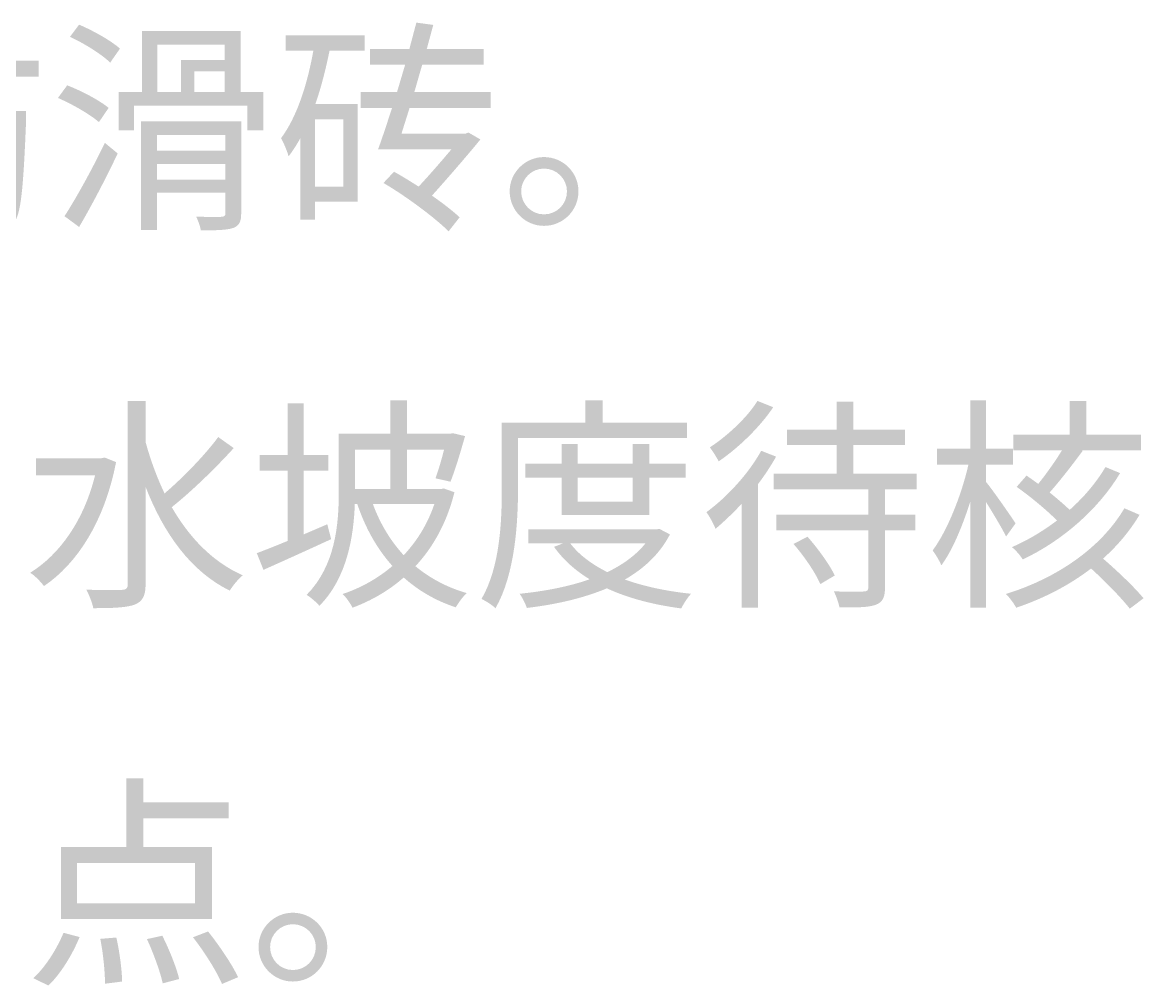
# Model space of a CAD drawing. Header units: millimetres. Extents: x -4600 to 229000, y -4300 to 19460.
# Drawn here: x 141923 to 143348, y 12972 to 14196 of the extents above; entities that cross this region are included whole.
import ezdxf

# ---------------------------------------------------------------- set-up
doc = ezdxf.new("R2010")
doc.units = ezdxf.units.MM
doc.header["$LTSCALE"] = 100
doc.layers.add('R2-LEGEND', color=7, linetype='Continuous', lineweight=18)

# ---------------------------------------------------------------- blocks, each defined once
blk = doc.blocks.new('A04_SHEET')
at = {"layer": 'R2-LEGEND'}
h = blk.add_hatch(color=256, dxfattribs=at)
edge = h.paths.add_edge_path()
edge.add_line((21848.5, 14195.9), (21848.5, 14147.5))
edge.add_line((21848.5, 14147.5), (21777.2, 14147.5))
edge.add_line((21777.2, 14147.5), (21777.2, 14127.2))
edge.add_line((21777.2, 14127.2), (21823.9, 14127.2))
edge.add_spline(control_points=[(21823.9, 14127.2), (21822.1, 14050.4), (21816.4, 13983.1), (21752.8, 13948.7)], knot_values=[0, 0, 0, 0, 1, 1, 1, 1], degree=3, periodic=0)
edge.add_spline(control_points=[(21752.8, 13948.7), (21757.7, 13945), (21764.3, 13937.8), (21767.1, 13932.9)], knot_values=[0, 0, 0, 0, 1, 1, 1, 1], degree=3, periodic=0)
edge.add_spline(control_points=[(21767.1, 13932.9), (21817, 13960.7), (21834.5, 14007.7), (21841.3, 14063.9)], knot_values=[0, 0, 0, 0, 1, 1, 1, 1], degree=3, periodic=0)
edge.add_line((21841.3, 14063.9), (21905.8, 14063.9))
edge.add_spline(control_points=[(21905.8, 14063.9), (21902.9, 13990.2), (21899.8, 13962.7), (21893.8, 13956.1)], knot_values=[0, 0, 0, 0, 1, 1, 1, 1], degree=3, periodic=0)
edge.add_spline(control_points=[(21893.8, 13956.1), (21890.9, 13953.3), (21888.3, 13952.4), (21883.2, 13952.7)], knot_values=[0, 0, 0, 0, 1, 1, 1, 1], degree=3, periodic=0)
edge.add_spline(control_points=[(21883.2, 13952.7), (21877.4, 13952.7), (21862.5, 13952.7), (21846.8, 13954.1)], knot_values=[0, 0, 0, 0, 1, 1, 1, 1], degree=3, periodic=0)
edge.add_spline(control_points=[(21846.8, 13954.1), (21850.5, 13948.1), (21853.1, 13939.2), (21853.4, 13932.9)], knot_values=[0, 0, 0, 0, 1, 1, 1, 1], degree=3, periodic=0)
edge.add_spline(control_points=[(21853.4, 13932.9), (21868.6, 13932.4), (21884.3, 13931.8), (21892.6, 13932.9)], knot_values=[0, 0, 0, 0, 1, 1, 1, 1], degree=3, periodic=0)
edge.add_spline(control_points=[(21892.6, 13932.9), (21901.5, 13933.8), (21906.9, 13935.8), (21912.4, 13942.4), (21921, 13952.7), (21924.1, 13984.8), (21927.6, 14073.6)], knot_values=[0, 0, 0, 0, 1, 1, 1, 2, 2, 2, 2], degree=3, periodic=0)
edge.add_spline(control_points=[(21927.6, 14073.6), (21927.6, 14076.8), (21927.6, 14083.6), (21927.6, 14083.6)], knot_values=[0, 0, 0, 0, 1, 1, 1, 1], degree=3, periodic=0)
edge.add_line((21927.6, 14083.6), (21843.3, 14083.6))
edge.add_spline(control_points=[(21843.3, 14083.6), (21844.2, 14097.7), (21845.1, 14112.3), (21845.3, 14127.2)], knot_values=[0, 0, 0, 0, 1, 1, 1, 1], degree=3, periodic=0)
edge.add_line((21845.3, 14127.2), (21943.3, 14127.2))
edge.add_line((21943.3, 14127.2), (21943.3, 14147.5))
edge.add_line((21943.3, 14147.5), (21870, 14147.5))
edge.add_line((21870, 14147.5), (21870, 14195.9))
edge.add_line((21870, 14195.9), (21848.5, 14195.9))
h = blk.add_hatch(color=256, dxfattribs=at)
edge = h.paths.add_edge_path()
edge.add_spline(control_points=[(21983.2, 14177.6), (22001.5, 14169.3), (22023.5, 14155.5), (22034.4, 14144.9)], knot_values=[0, 0, 0, 0, 1, 1, 1, 1], degree=3, periodic=0)
edge.add_line((22034.4, 14144.9), (22046.8, 14162.7))
edge.add_spline(control_points=[(22046.8, 14162.7), (22035.6, 14172.7), (22013.2, 14185.3), (21994.9, 14193.1)], knot_values=[0, 0, 0, 0, 1, 1, 1, 1], degree=3, periodic=0)
edge.add_line((21994.9, 14193.1), (21983.2, 14177.6))
h = blk.add_hatch(color=256, dxfattribs=at)
edge = h.paths.add_edge_path()
edge.add_line((22352.7, 14107.4), (22352.7, 14087.4))
edge.add_line((22352.7, 14087.4), (22392.6, 14087.4))
edge.add_spline(control_points=[(22392.6, 14087.4), (22386.2, 14067.6), (22380.2, 14049.3), (22374.8, 14034.6)], knot_values=[0, 0, 0, 0, 1, 1, 1, 1], degree=3, periodic=0)
edge.add_line((22374.8, 14034.6), (22467.9, 14034.6))
edge.add_spline(control_points=[(22467.9, 14034.6), (22455.9, 14020.3), (22440.7, 14002.8), (22426.4, 13987.4)], knot_values=[0, 0, 0, 0, 1, 1, 1, 1], degree=3, periodic=0)
edge.add_spline(control_points=[(22426.4, 13987.4), (22416, 13994), (22405.4, 14000.6), (22395.1, 14006.3)], knot_values=[0, 0, 0, 0, 1, 1, 1, 1], degree=3, periodic=0)
edge.add_line((22395.1, 14006.3), (22381.7, 13992))
edge.add_spline(control_points=[(22381.7, 13992), (22411.5, 13974.5), (22447, 13947.8), (22464.5, 13930.6)], knot_values=[0, 0, 0, 0, 1, 1, 1, 1], degree=3, periodic=0)
edge.add_line((22464.5, 13930.6), (22478.5, 13948.4))
edge.add_spline(control_points=[(22478.5, 13948.4), (22469.9, 13956.4), (22457.3, 13966.2), (22443.3, 13975.9)], knot_values=[0, 0, 0, 0, 1, 1, 1, 1], degree=3, periodic=0)
edge.add_spline(control_points=[(22443.3, 13975.9), (22464.7, 13999.7), (22488.2, 14026.9), (22504.9, 14047.3)], knot_values=[0, 0, 0, 0, 1, 1, 1, 1], degree=3, periodic=0)
edge.add_line((22504.9, 14047.3), (22489.7, 14056.1))
edge.add_line((22489.7, 14056.1), (22486.2, 14054.7))
edge.add_line((22486.2, 14054.7), (22404.6, 14054.7))
edge.add_line((22404.6, 14054.7), (22414.9, 14087.4))
edge.add_line((22414.9, 14087.4), (22518, 14087.4))
edge.add_line((22518, 14087.4), (22518, 14107.4))
edge.add_line((22518, 14107.4), (22420.9, 14107.4))
edge.add_line((22420.9, 14107.4), (22430.9, 14142.1))
edge.add_line((22430.9, 14142.1), (22508.9, 14142.1))
edge.add_line((22508.9, 14142.1), (22508.9, 14162.1))
edge.add_line((22508.9, 14162.1), (22436.7, 14162.1))
edge.add_line((22436.7, 14162.1), (22445, 14192.8))
edge.add_line((22445, 14192.8), (22423.5, 14195.7))
edge.add_line((22423.5, 14195.7), (22414.6, 14162.1))
edge.add_line((22414.6, 14162.1), (22364.5, 14162.1))
edge.add_line((22364.5, 14162.1), (22364.5, 14142.1))
edge.add_line((22364.5, 14142.1), (22409.2, 14142.1))
edge.add_line((22409.2, 14142.1), (22398.9, 14107.4))
edge.add_line((22398.9, 14107.4), (22352.7, 14107.4))
h = blk.add_hatch(color=256, dxfattribs=at)
h.paths.add_polyline_path([(22074.8, 14185.1), (22074.8, 14107.7), (22045, 14107.7), (22045, 14059), (22064.8, 14059), (22064.8, 14090.2), (22208.6, 14090.2), (22208.6, 14059), (22229.2, 14059), (22229.2, 14107.7), (22200, 14107.7), (22200, 14185.1), (22074.8, 14185.1)])
h.paths.add_polyline_path([(22124.4, 14148.4), (22124.4, 14107.7), (22094.3, 14107.7), (22094.3, 14167.9), (22179.7, 14167.9), (22179.7, 14148.4), (22124.4, 14148.4)], flags=0)
h.paths.add_polyline_path([(22141.3, 14107.7), (22141.3, 14133.8), (22179.7, 14133.8), (22179.7, 14107.7), (22141.3, 14107.7)], flags=0)
h = blk.add_hatch(color=256, dxfattribs=at)
edge = h.paths.add_edge_path()
edge.add_line((22257.6, 14179.6), (22257.6, 14160.1))
edge.add_line((22257.6, 14160.1), (22292.6, 14160.1))
edge.add_spline(control_points=[(22292.6, 14160.1), (22284.8, 14116.6), (22271.7, 14075.9), (22251.6, 14049)], knot_values=[0, 0, 0, 0, 1, 1, 1, 1], degree=3, periodic=0)
edge.add_spline(control_points=[(22251.6, 14049), (22254.7, 14043.2), (22259.9, 14031.2), (22261.1, 14025.8)], knot_values=[0, 0, 0, 0, 1, 1, 1, 1], degree=3, periodic=0)
edge.add_spline(control_points=[(22261.1, 14025.8), (22266.5, 14032.9), (22271.7, 14040.7), (22276.2, 14049.3)], knot_values=[0, 0, 0, 0, 1, 1, 1, 1], degree=3, periodic=0)
edge.add_line((22276.2, 14049.3), (22276.2, 13945.3))
edge.add_line((22276.2, 13945.3), (22294.6, 13945.3))
edge.add_line((22294.6, 13945.3), (22294.6, 13968.2))
edge.add_line((22294.6, 13968.2), (22349, 13968.2))
edge.add_line((22349, 13968.2), (22349, 14092.2))
edge.add_line((22349, 14092.2), (22295.1, 14092.2))
edge.add_spline(control_points=[(22295.1, 14092.2), (22302.6, 14113.4), (22308.3, 14136.6), (22313.2, 14160.1)], knot_values=[0, 0, 0, 0, 1, 1, 1, 1], degree=3, periodic=0)
edge.add_line((22313.2, 14160.1), (22357.6, 14160.1))
edge.add_line((22357.6, 14160.1), (22357.6, 14179.6))
edge.add_line((22357.6, 14179.6), (22257.6, 14179.6))
h.paths.add_polyline_path([(22294.6, 14072.7), (22330.7, 14072.7), (22330.7, 13987.4), (22294.6, 13987.4), (22294.6, 14072.7)], flags=0)
h = blk.add_hatch(color=256, dxfattribs=at)
edge = h.paths.add_edge_path()
edge.add_spline(control_points=[(21968, 14100), (21986.6, 14091.9), (22008.9, 14079.1), (22020.1, 14069.3)], knot_values=[0, 0, 0, 0, 1, 1, 1, 1], degree=3, periodic=0)
edge.add_line((22020.1, 14069.3), (22032.4, 14087.4))
edge.add_spline(control_points=[(22032.4, 14087.4), (22021, 14096.8), (21998, 14109.1), (21979.7, 14116)], knot_values=[0, 0, 0, 0, 1, 1, 1, 1], degree=3, periodic=0)
edge.add_line((21979.7, 14116), (21968, 14100))
h = blk.add_hatch(color=256, dxfattribs=at)
edge = h.paths.add_edge_path()
edge.add_line((22073.7, 14070.2), (22073.7, 13932.1))
edge.add_line((22073.7, 13932.1), (22093.7, 13932.1))
edge.add_line((22093.7, 13932.1), (22093.7, 13979.6))
edge.add_line((22093.7, 13979.6), (22180.8, 13979.6))
edge.add_line((22180.8, 13979.6), (22180.8, 13953.9))
edge.add_spline(control_points=[(22180.8, 13953.9), (22180.8, 13950.1), (22179.4, 13949), (22175.7, 13949)], knot_values=[0, 0, 0, 0, 1, 1, 1, 1], degree=3, periodic=0)
edge.add_spline(control_points=[(22175.7, 13949), (22171.7, 13948.7), (22157.9, 13948.7), (22143.6, 13949.3)], knot_values=[0, 0, 0, 0, 1, 1, 1, 1], degree=3, periodic=0)
edge.add_spline(control_points=[(22143.6, 13949.3), (22146.2, 13944.1), (22148.7, 13937), (22149.6, 13931.8)], knot_values=[0, 0, 0, 0, 1, 1, 1, 1], degree=3, periodic=0)
edge.add_spline(control_points=[(22149.6, 13931.8), (22170.2, 13931.8), (22182.8, 13932.1), (22190.9, 13934.9), (22198.6, 13937.8), (22200.9, 13943), (22200.9, 13953.9)], knot_values=[0, 0, 0, 0, 1, 1, 1, 2, 2, 2, 2], degree=3, periodic=0)
edge.add_line((22200.9, 13953.9), (22200.9, 14070.2))
edge.add_line((22200.9, 14070.2), (22073.7, 14070.2))
h.paths.add_polyline_path([(22093.7, 14016.3), (22180.8, 14016.3), (22180.8, 13996), (22093.7, 13996), (22093.7, 14016.3)], flags=0)
h.paths.add_polyline_path([(22093.7, 14032.9), (22093.7, 14053), (22180.8, 14053), (22180.8, 14032.9), (22093.7, 14032.9)], flags=0)
h = blk.add_hatch(color=256, dxfattribs=at)
edge = h.paths.add_edge_path()
edge.add_line((21976.3, 13949.8), (21994.9, 13936.1))
edge.add_spline(control_points=[(21994.9, 13936.1), (22010.7, 13963), (22029.6, 13999.1), (22043.9, 14029.5)], knot_values=[0, 0, 0, 0, 1, 1, 1, 1], degree=3, periodic=0)
edge.add_line((22043.9, 14029.5), (22027.6, 14043))
edge.add_spline(control_points=[(22027.6, 14043), (22011.8, 14010), (21990.9, 13972.2), (21976.3, 13949.8)], knot_values=[0, 0, 0, 0, 1, 1, 1, 1], degree=3, periodic=0)
h = blk.add_hatch(color=256, dxfattribs=at)
edge = h.paths.add_edge_path()
edge.add_spline(control_points=[(22585.6, 14024.9), (22561.9, 14024.9), (22542.1, 14005.4), (22542.1, 13981.4), (22542.1, 13957), (22561.9, 13937.5), (22585.6, 13937.5), (22610, 13937.5), (22629.5, 13957), (22629.5, 13981.4), (22629.5, 14005.4), (22610, 14024.9), (22585.6, 14024.9)], knot_values=[0, 0, 0, 0, 1, 1, 1, 2, 2, 2, 3, 3, 3, 4, 4, 4, 4], degree=3, periodic=0)
edge = h.paths.add_edge_path(flags=0)
edge.add_spline(control_points=[(22585.6, 13952.1), (22569.9, 13952.1), (22556.7, 13965), (22556.7, 13981.4), (22556.7, 13997.1), (22569.9, 14010.3), (22585.6, 14010.3), (22602, 14010.3), (22614.9, 13997.1), (22614.9, 13981.4), (22614.9, 13965), (22602, 13952.1), (22585.6, 13952.1)], knot_values=[0, 0, 0, 0, 1, 1, 1, 2, 2, 2, 3, 3, 3, 4, 4, 4, 4], degree=3, periodic=0)
h = blk.add_hatch(color=256, dxfattribs=at)
edge = h.paths.add_edge_path()
edge.add_spline(control_points=[(22171.7, 13669.2), (22154.8, 13646.3), (22127, 13617.7), (22103.5, 13597.6)], knot_values=[0, 0, 0, 0, 1, 1, 1, 1], degree=3, periodic=0)
edge.add_spline(control_points=[(22103.5, 13597.6), (22093.7, 13618), (22085.7, 13640), (22079.4, 13662.7)], knot_values=[0, 0, 0, 0, 1, 1, 1, 1], degree=3, periodic=0)
edge.add_line((22079.4, 13662.7), (22079.4, 13715.1))
edge.add_line((22079.4, 13715.1), (22056.8, 13715.1))
edge.add_line((22056.8, 13715.1), (22056.8, 13482.4))
edge.add_spline(control_points=[(22056.8, 13482.4), (22056.8, 13477), (22054.8, 13475.3), (22049, 13475), (22043.3, 13474.7), (22025, 13474.7), (22004.1, 13475.3)], knot_values=[0, 0, 0, 0, 1, 1, 1, 2, 2, 2, 2], degree=3, periodic=0)
edge.add_spline(control_points=[(22004.1, 13475.3), (22007.5, 13469), (22011.8, 13458.1), (22012.9, 13451.8)], knot_values=[0, 0, 0, 0, 1, 1, 1, 1], degree=3, periodic=0)
edge.add_spline(control_points=[(22012.9, 13451.8), (22039.6, 13451.8), (22055.9, 13452.7), (22065.7, 13456.4)], knot_values=[0, 0, 0, 0, 1, 1, 1, 1], degree=3, periodic=0)
edge.add_spline(control_points=[(22065.7, 13456.4), (22075.4, 13460.4), (22079.4, 13467.3), (22079.4, 13482.4)], knot_values=[0, 0, 0, 0, 1, 1, 1, 1], degree=3, periodic=0)
edge.add_line((22079.4, 13482.4), (22079.4, 13605.9))
edge.add_spline(control_points=[(22079.4, 13605.9), (22102.3, 13546.9), (22136.7, 13498.5), (22186.3, 13474.1)], knot_values=[0, 0, 0, 0, 1, 1, 1, 1], degree=3, periodic=0)
edge.add_spline(control_points=[(22186.3, 13474.1), (22190.3, 13480.4), (22197.4, 13489.3), (22202.9, 13493.6)], knot_values=[0, 0, 0, 0, 1, 1, 1, 1], degree=3, periodic=0)
edge.add_spline(control_points=[(22202.9, 13493.6), (22164.8, 13510.2), (22135, 13541.5), (22112.6, 13580.1)], knot_values=[0, 0, 0, 0, 1, 1, 1, 1], degree=3, periodic=0)
edge.add_spline(control_points=[(22112.6, 13580.1), (22137.6, 13599.9), (22168.5, 13630), (22191.4, 13655.2)], knot_values=[0, 0, 0, 0, 1, 1, 1, 1], degree=3, periodic=0)
edge.add_line((22191.4, 13655.2), (22171.7, 13669.2))
h = blk.add_hatch(color=256, dxfattribs=at)
edge = h.paths.add_edge_path()
edge.add_line((22220.7, 13521.7), (22229.2, 13500.5))
edge.add_spline(control_points=[(22229.2, 13500.5), (22253.6, 13511.4), (22285.4, 13525.7), (22315.2, 13539.5)], knot_values=[0, 0, 0, 0, 1, 1, 1, 1], degree=3, periodic=0)
edge.add_line((22315.2, 13539.5), (22310.3, 13558.4))
edge.add_line((22310.3, 13558.4), (22280.2, 13545.5))
edge.add_line((22280.2, 13545.5), (22280.2, 13626.3))
edge.add_line((22280.2, 13626.3), (22311.8, 13626.3))
edge.add_line((22311.8, 13626.3), (22311.8, 13646.6))
edge.add_line((22311.8, 13646.6), (22280.2, 13646.6))
edge.add_line((22280.2, 13646.6), (22280.2, 13712.2))
edge.add_line((22280.2, 13712.2), (22259.9, 13712.2))
edge.add_line((22259.9, 13712.2), (22259.9, 13646.6))
edge.add_line((22259.9, 13646.6), (22224.4, 13646.6))
edge.add_line((22224.4, 13646.6), (22224.4, 13626.3))
edge.add_line((22224.4, 13626.3), (22259.9, 13626.3))
edge.add_line((22259.9, 13626.3), (22259.9, 13537.2))
edge.add_spline(control_points=[(22259.9, 13537.2), (22245, 13531.2), (22231.5, 13525.7), (22220.7, 13521.7)], knot_values=[0, 0, 0, 0, 1, 1, 1, 1], degree=3, periodic=0)
h = blk.add_hatch(color=256, dxfattribs=at)
edge = h.paths.add_edge_path()
edge.add_line((22324.9, 13673.3), (22324.9, 13598.8))
edge.add_spline(control_points=[(22324.9, 13598.8), (22324.9, 13558.4), (22320.6, 13505.7), (22284, 13468.7)], knot_values=[0, 0, 0, 0, 1, 1, 1, 1], degree=3, periodic=0)
edge.add_spline(control_points=[(22284, 13468.7), (22288.6, 13466.1), (22296.9, 13459), (22300.3, 13454.7)], knot_values=[0, 0, 0, 0, 1, 1, 1, 1], degree=3, periodic=0)
edge.add_spline(control_points=[(22300.3, 13454.7), (22335.3, 13490.2), (22343.8, 13542.3), (22345.3, 13584.2)], knot_values=[0, 0, 0, 0, 1, 1, 1, 1], degree=3, periodic=0)
edge.add_line((22345.3, 13584.2), (22348.4, 13584.2))
edge.add_spline(control_points=[(22348.4, 13584.2), (22358.7, 13553.5), (22373.6, 13527.1), (22393.1, 13505.4)], knot_values=[0, 0, 0, 0, 1, 1, 1, 1], degree=3, periodic=0)
edge.add_spline(control_points=[(22393.1, 13505.4), (22374.2, 13489.3), (22352.4, 13477.3), (22329.8, 13469.8)], knot_values=[0, 0, 0, 0, 1, 1, 1, 1], degree=3, periodic=0)
edge.add_spline(control_points=[(22329.8, 13469.8), (22334.4, 13465.5), (22339.8, 13457.5), (22342.4, 13452.4)], knot_values=[0, 0, 0, 0, 1, 1, 1, 1], degree=3, periodic=0)
edge.add_spline(control_points=[(22342.4, 13452.4), (22365.9, 13461.2), (22388.3, 13473.9), (22407.4, 13490.8)], knot_values=[0, 0, 0, 0, 1, 1, 1, 1], degree=3, periodic=0)
edge.add_spline(control_points=[(22407.4, 13490.8), (22426.1, 13474.1), (22448.1, 13461.2), (22473.6, 13452.9)], knot_values=[0, 0, 0, 0, 1, 1, 1, 1], degree=3, periodic=0)
edge.add_spline(control_points=[(22473.6, 13452.9), (22476.8, 13458.4), (22482.8, 13466.7), (22487.4, 13471)], knot_values=[0, 0, 0, 0, 1, 1, 1, 1], degree=3, periodic=0)
edge.add_spline(control_points=[(22487.4, 13471), (22462.5, 13478.2), (22440.7, 13489.9), (22422.3, 13505.1)], knot_values=[0, 0, 0, 0, 1, 1, 1, 1], degree=3, periodic=0)
edge.add_spline(control_points=[(22422.3, 13505.1), (22444.7, 13529.1), (22462.2, 13560.1), (22471.9, 13599.1)], knot_values=[0, 0, 0, 0, 1, 1, 1, 1], degree=3, periodic=0)
edge.add_line((22471.9, 13599.1), (22458.4, 13603.9))
edge.add_line((22458.4, 13603.9), (22454.7, 13603.1))
edge.add_line((22454.7, 13603.1), (22411.5, 13603.1))
edge.add_line((22411.5, 13603.1), (22411.5, 13653.2))
edge.add_line((22411.5, 13653.2), (22458.7, 13653.2))
edge.add_spline(control_points=[(22458.7, 13653.2), (22455.3, 13639.7), (22451.3, 13626.3), (22447.8, 13616.8)], knot_values=[0, 0, 0, 0, 1, 1, 1, 1], degree=3, periodic=0)
edge.add_line((22447.8, 13616.8), (22466.8, 13612.5))
edge.add_spline(control_points=[(22466.8, 13612.5), (22472.8, 13626.8), (22479.6, 13650.3), (22485.4, 13670.4)], knot_values=[0, 0, 0, 0, 1, 1, 1, 1], degree=3, periodic=0)
edge.add_line((22485.4, 13670.4), (22469.9, 13674.1))
edge.add_line((22469.9, 13674.1), (22466.2, 13673.3))
edge.add_line((22466.2, 13673.3), (22411.5, 13673.3))
edge.add_line((22411.5, 13673.3), (22411.5, 13715.7))
edge.add_line((22411.5, 13715.7), (22390.5, 13715.7))
edge.add_line((22390.5, 13715.7), (22390.5, 13673.3))
edge.add_line((22390.5, 13673.3), (22324.9, 13673.3))
edge = h.paths.add_edge_path(flags=0)
edge.add_spline(control_points=[(22446.4, 13584.2), (22437.8, 13558.7), (22424.4, 13537.2), (22407.4, 13519.1)], knot_values=[0, 0, 0, 0, 1, 1, 1, 1], degree=3, periodic=0)
edge.add_spline(control_points=[(22407.4, 13519.1), (22390.5, 13537.5), (22377.4, 13559.2), (22368.2, 13584.2)], knot_values=[0, 0, 0, 0, 1, 1, 1, 1], degree=3, periodic=0)
edge.add_line((22368.2, 13584.2), (22446.4, 13584.2))
h.paths.add_polyline_path([(22390.5, 13653.2), (22390.5, 13603.1), (22345.6, 13603.1), (22345.6, 13653.2), (22390.5, 13653.2)], flags=0)
h = blk.add_hatch(color=256, dxfattribs=at)
edge = h.paths.add_edge_path()
edge.add_line((22532.1, 13687.3), (22532.1, 13604.5))
edge.add_spline(control_points=[(22532.1, 13604.5), (22532.1, 13563), (22530.1, 13504.5), (22506.3, 13463.5)], knot_values=[0, 0, 0, 0, 1, 1, 1, 1], degree=3, periodic=0)
edge.add_spline(control_points=[(22506.3, 13463.5), (22511.4, 13461.2), (22520.3, 13455.5), (22524.1, 13451.8)], knot_values=[0, 0, 0, 0, 1, 1, 1, 1], degree=3, periodic=0)
edge.add_spline(control_points=[(22524.1, 13451.8), (22549, 13495.1), (22552.7, 13560.1), (22552.7, 13604.5)], knot_values=[0, 0, 0, 0, 1, 1, 1, 1], degree=3, periodic=0)
edge.add_line((22552.7, 13604.5), (22552.7, 13667.8))
edge.add_line((22552.7, 13667.8), (22767.6, 13667.8))
edge.add_line((22767.6, 13667.8), (22767.6, 13687.3))
edge.add_line((22767.6, 13687.3), (22660.1, 13687.3))
edge.add_line((22660.1, 13687.3), (22660.1, 13715.7))
edge.add_line((22660.1, 13715.7), (22638.1, 13715.7))
edge.add_line((22638.1, 13715.7), (22638.1, 13687.3))
edge.add_line((22638.1, 13687.3), (22532.1, 13687.3))
edge = h.paths.add_edge_path(flags=0)
edge.add_line((22565.9, 13551.8), (22565.9, 13534))
edge.add_line((22565.9, 13534), (22609.4, 13534))
edge.add_line((22609.4, 13534), (22598.5, 13529.7))
edge.add_spline(control_points=[(22598.5, 13529.7), (22610, 13513.4), (22625.5, 13499.6), (22643.8, 13488.5)], knot_values=[0, 0, 0, 0, 1, 1, 1, 1], degree=3, periodic=0)
edge.add_spline(control_points=[(22643.8, 13488.5), (22616.6, 13479), (22585.9, 13473.3), (22554.7, 13470.1)], knot_values=[0, 0, 0, 0, 1, 1, 1, 1], degree=3, periodic=0)
edge.add_spline(control_points=[(22554.7, 13470.1), (22558.1, 13465.5), (22562.4, 13457.2), (22563.9, 13452.1)], knot_values=[0, 0, 0, 0, 1, 1, 1, 1], degree=3, periodic=0)
edge.add_spline(control_points=[(22563.9, 13452.1), (22600, 13456.4), (22634.9, 13464.1), (22665.6, 13477)], knot_values=[0, 0, 0, 0, 1, 1, 1, 1], degree=3, periodic=0)
edge.add_spline(control_points=[(22665.6, 13477), (22692.8, 13464.4), (22725.2, 13456.1), (22760.1, 13451.5)], knot_values=[0, 0, 0, 0, 1, 1, 1, 1], degree=3, periodic=0)
edge.add_spline(control_points=[(22760.1, 13451.5), (22763, 13457), (22768.1, 13465.5), (22772.7, 13470.1)], knot_values=[0, 0, 0, 0, 1, 1, 1, 1], degree=3, periodic=0)
edge.add_spline(control_points=[(22772.7, 13470.1), (22742.1, 13473.3), (22713.1, 13479.3), (22688.5, 13488.2)], knot_values=[0, 0, 0, 0, 1, 1, 1, 1], degree=3, periodic=0)
edge.add_spline(control_points=[(22688.5, 13488.2), (22712.9, 13502.2), (22732.9, 13520.8), (22745.8, 13545.5)], knot_values=[0, 0, 0, 0, 1, 1, 1, 1], degree=3, periodic=0)
edge.add_line((22745.8, 13545.5), (22732.3, 13552.6))
edge.add_line((22732.3, 13552.6), (22728.6, 13551.8))
edge.add_line((22728.6, 13551.8), (22565.9, 13551.8))
edge = h.paths.add_edge_path(flags=0)
edge.add_spline(control_points=[(22714.6, 13534), (22702.5, 13519.1), (22685.9, 13507.1), (22666.2, 13497.6)], knot_values=[0, 0, 0, 0, 1, 1, 1, 1], degree=3, periodic=0)
edge.add_spline(control_points=[(22666.2, 13497.6), (22646.7, 13507.4), (22630.3, 13519.4), (22619.2, 13534)], knot_values=[0, 0, 0, 0, 1, 1, 1, 1], degree=3, periodic=0)
edge.add_line((22619.2, 13534), (22714.6, 13534))
h.paths.add_polyline_path([(22608, 13660.4), (22608, 13635.4), (22561.9, 13635.4), (22561.9, 13617.7), (22608, 13617.7), (22608, 13570.1), (22719.4, 13570.1), (22719.4, 13617.7), (22765.9, 13617.7), (22765.9, 13635.4), (22719.4, 13635.4), (22719.4, 13660.4), (22698.2, 13660.4), (22698.2, 13635.4), (22628.6, 13635.4), (22628.6, 13660.4), (22608, 13660.4)], flags=0)
h.paths.add_polyline_path([(22698.2, 13617.7), (22698.2, 13587.3), (22628.6, 13587.3), (22628.6, 13617.7), (22698.2, 13617.7)], flags=0)
h = blk.add_hatch(color=256, dxfattribs=at)
edge = h.paths.add_edge_path()
edge.add_spline(control_points=[(22857, 13715.1), (22844.6, 13694.7), (22818.9, 13670.7), (22796.5, 13656.1)], knot_values=[0, 0, 0, 0, 1, 1, 1, 1], degree=3, periodic=0)
edge.add_spline(control_points=[(22796.5, 13656.1), (22799.7, 13651.8), (22805.4, 13643.2), (22807.7, 13638.3)], knot_values=[0, 0, 0, 0, 1, 1, 1, 1], degree=3, periodic=0)
edge.add_spline(control_points=[(22807.7, 13638.3), (22832.9, 13655.5), (22860.4, 13682.1), (22877, 13707.1)], knot_values=[0, 0, 0, 0, 1, 1, 1, 1], degree=3, periodic=0)
edge.add_line((22877, 13707.1), (22857, 13715.1))
h = blk.add_hatch(color=256, dxfattribs=at)
edge = h.paths.add_edge_path()
edge.add_line((22957.5, 13714.2), (22957.5, 13678.4))
edge.add_line((22957.5, 13678.4), (22894.5, 13678.4))
edge.add_line((22894.5, 13678.4), (22894.5, 13658.9))
edge.add_line((22894.5, 13658.9), (22957.5, 13658.9))
edge.add_line((22957.5, 13658.9), (22957.5, 13622.5))
edge.add_line((22957.5, 13622.5), (22877.6, 13622.5))
edge.add_line((22877.6, 13622.5), (22877.6, 13602.8))
edge.add_line((22877.6, 13602.8), (22997.9, 13602.8))
edge.add_line((22997.9, 13602.8), (22997.9, 13570.7))
edge.add_line((22997.9, 13570.7), (22881, 13570.7))
edge.add_line((22881, 13570.7), (22881, 13550.9))
edge.add_line((22881, 13550.9), (22997.9, 13550.9))
edge.add_line((22997.9, 13550.9), (22997.9, 13478.2))
edge.add_spline(control_points=[(22997.9, 13478.2), (22997.9, 13474.4), (22996.5, 13473), (22991.9, 13473)], knot_values=[0, 0, 0, 0, 1, 1, 1, 1], degree=3, periodic=0)
edge.add_spline(control_points=[(22991.9, 13473), (22987.3, 13472.7), (22971.3, 13472.4), (22954.1, 13473.3)], knot_values=[0, 0, 0, 0, 1, 1, 1, 1], degree=3, periodic=0)
edge.add_spline(control_points=[(22954.1, 13473.3), (22956.9, 13467.3), (22960.4, 13458.4), (22961.2, 13452.7)], knot_values=[0, 0, 0, 0, 1, 1, 1, 1], degree=3, periodic=0)
edge.add_spline(control_points=[(22961.2, 13452.7), (22983.6, 13452.7), (22998.2, 13452.7), (23007.4, 13456.1), (23016.2, 13459.5), (23019.1, 13465.5), (23019.1, 13478.2)], knot_values=[0, 0, 0, 0, 1, 1, 1, 2, 2, 2, 2], degree=3, periodic=0)
edge.add_line((23019.1, 13478.2), (23019.1, 13550.9))
edge.add_line((23019.1, 13550.9), (23057.5, 13550.9))
edge.add_line((23057.5, 13550.9), (23057.5, 13570.7))
edge.add_line((23057.5, 13570.7), (23019.1, 13570.7))
edge.add_line((23019.1, 13570.7), (23019.1, 13602.8))
edge.add_line((23019.1, 13602.8), (23059.5, 13602.8))
edge.add_line((23059.5, 13602.8), (23059.5, 13622.5))
edge.add_line((23059.5, 13622.5), (22979, 13622.5))
edge.add_line((22979, 13622.5), (22979, 13658.9))
edge.add_line((22979, 13658.9), (23044.6, 13658.9))
edge.add_line((23044.6, 13658.9), (23044.6, 13678.4))
edge.add_line((23044.6, 13678.4), (22979, 13678.4))
edge.add_line((22979, 13678.4), (22979, 13714.2))
edge.add_line((22979, 13714.2), (22957.5, 13714.2))
edge = h.paths.add_edge_path(flags=0)
edge.add_spline(control_points=[(22902.8, 13533.4), (22916.3, 13518), (22930.9, 13496.5), (22936.9, 13482.4)], knot_values=[0, 0, 0, 0, 1, 1, 1, 1], degree=3, periodic=0)
edge.add_line((22936.9, 13482.4), (22955.2, 13493.3))
edge.add_spline(control_points=[(22955.2, 13493.3), (22948.9, 13507.1), (22933.7, 13527.7), (22920.6, 13542.6)], knot_values=[0, 0, 0, 0, 1, 1, 1, 1], degree=3, periodic=0)
edge.add_line((22920.6, 13542.6), (22902.8, 13533.4))
h = blk.add_hatch(color=256, dxfattribs=at)
edge = h.paths.add_edge_path()
edge.add_line((23127.4, 13715.7), (23127.4, 13654.3))
edge.add_line((23127.4, 13654.3), (23085.3, 13654.3))
edge.add_line((23085.3, 13654.3), (23085.3, 13634))
edge.add_line((23085.3, 13634), (23125.1, 13634))
edge.add_spline(control_points=[(23125.1, 13634), (23116.2, 13594.8), (23097.9, 13549.5), (23079.6, 13525.1)], knot_values=[0, 0, 0, 0, 1, 1, 1, 1], degree=3, periodic=0)
edge.add_spline(control_points=[(23079.6, 13525.1), (23083.3, 13520.3), (23088.4, 13512), (23090.7, 13506.2)], knot_values=[0, 0, 0, 0, 1, 1, 1, 1], degree=3, periodic=0)
edge.add_spline(control_points=[(23090.7, 13506.2), (23104.5, 13524.8), (23117.4, 13555.5), (23127.4, 13587)], knot_values=[0, 0, 0, 0, 1, 1, 1, 1], degree=3, periodic=0)
edge.add_line((23127.4, 13587), (23127.4, 13452.4))
edge.add_line((23127.4, 13452.4), (23147.5, 13452.4))
edge.add_line((23147.5, 13452.4), (23147.5, 13586.7))
edge.add_spline(control_points=[(23147.5, 13586.7), (23156.9, 13571.5), (23168.1, 13552.9), (23173, 13542.9)], knot_values=[0, 0, 0, 0, 1, 1, 1, 1], degree=3, periodic=0)
edge.add_line((23173, 13542.9), (23185, 13559.5))
edge.add_spline(control_points=[(23185, 13559.5), (23179.8, 13567.8), (23155.8, 13602.2), (23147.5, 13612.2)], knot_values=[0, 0, 0, 0, 1, 1, 1, 1], degree=3, periodic=0)
edge.add_line((23147.5, 13612.2), (23147.5, 13634))
edge.add_line((23147.5, 13634), (23181.6, 13634))
edge.add_line((23181.6, 13634), (23181.6, 13654.3))
edge.add_line((23181.6, 13654.3), (23147.5, 13654.3))
edge.add_line((23147.5, 13654.3), (23147.5, 13715.7))
edge.add_line((23147.5, 13715.7), (23127.4, 13715.7))
h = blk.add_hatch(color=256, dxfattribs=at)
edge = h.paths.add_edge_path()
edge.add_spline(control_points=[(23299.3, 13631.1), (23287.8, 13611.7), (23272.4, 13593.3), (23253.8, 13576.7)], knot_values=[0, 0, 0, 0, 1, 1, 1, 1], degree=3, periodic=0)
edge.add_spline(control_points=[(23253.8, 13576.7), (23246.9, 13583.3), (23238, 13591), (23228.3, 13598.8)], knot_values=[0, 0, 0, 0, 1, 1, 1, 1], degree=3, periodic=0)
edge.add_spline(control_points=[(23228.3, 13598.8), (23241.4, 13613.4), (23257.5, 13634.3), (23270.4, 13651.8)], knot_values=[0, 0, 0, 0, 1, 1, 1, 1], degree=3, periodic=0)
edge.add_line((23270.4, 13651.8), (23269.2, 13652.3))
edge.add_line((23269.2, 13652.3), (23344.6, 13652.3))
edge.add_line((23344.6, 13652.3), (23344.6, 13672.1))
edge.add_line((23344.6, 13672.1), (23275, 13672.1))
edge.add_line((23275, 13672.1), (23275, 13715.1))
edge.add_line((23275, 13715.1), (23254, 13715.1))
edge.add_line((23254, 13715.1), (23254, 13672.1))
edge.add_line((23254, 13672.1), (23182.1, 13672.1))
edge.add_line((23182.1, 13672.1), (23182.1, 13652.3))
edge.add_line((23182.1, 13652.3), (23244, 13652.3))
edge.add_spline(control_points=[(23244, 13652.3), (23235.4, 13638.3), (23224, 13622.3), (23213.9, 13609.7)], knot_values=[0, 0, 0, 0, 1, 1, 1, 1], degree=3, periodic=0)
edge.add_line((23213.9, 13609.7), (23199, 13620.3))
edge.add_line((23199, 13620.3), (23186.4, 13605.9))
edge.add_spline(control_points=[(23186.4, 13605.9), (23203.6, 13593.9), (23224.2, 13576.7), (23237.7, 13563.2)], knot_values=[0, 0, 0, 0, 1, 1, 1, 1], degree=3, periodic=0)
edge.add_spline(control_points=[(23237.7, 13563.2), (23219.9, 13549.8), (23200.5, 13538), (23180.4, 13529.4)], knot_values=[0, 0, 0, 0, 1, 1, 1, 1], degree=3, periodic=0)
edge.add_spline(control_points=[(23180.4, 13529.4), (23185.3, 13525.4), (23191.3, 13518.5), (23194.2, 13513.7)], knot_values=[0, 0, 0, 0, 1, 1, 1, 1], degree=3, periodic=0)
edge.add_spline(control_points=[(23194.2, 13513.7), (23244.9, 13537.7), (23290.7, 13577.9), (23317.9, 13623.4)], knot_values=[0, 0, 0, 0, 1, 1, 1, 1], degree=3, periodic=0)
edge.add_line((23317.9, 13623.4), (23299.3, 13631.1))
edge = h.paths.add_edge_path(flags=0)
edge.add_spline(control_points=[(23323.4, 13578.7), (23293.9, 13528.9), (23238.6, 13490.2), (23172.7, 13469.8)], knot_values=[0, 0, 0, 0, 1, 1, 1, 1], degree=3, periodic=0)
edge.add_spline(control_points=[(23172.7, 13469.8), (23177.8, 13465), (23183, 13457.5), (23185.9, 13452.4)], knot_values=[0, 0, 0, 0, 1, 1, 1, 1], degree=3, periodic=0)
edge.add_spline(control_points=[(23185.9, 13452.4), (23221.4, 13464.4), (23253.8, 13481.3), (23281, 13502.2)], knot_values=[0, 0, 0, 0, 1, 1, 1, 1], degree=3, periodic=0)
edge.add_spline(control_points=[(23281, 13502.2), (23299.6, 13485.3), (23319.6, 13464.7), (23330.2, 13451.2)], knot_values=[0, 0, 0, 0, 1, 1, 1, 1], degree=3, periodic=0)
edge.add_line((23330.2, 13451.2), (23347.7, 13464.4))
edge.add_spline(control_points=[(23347.7, 13464.4), (23336.3, 13478.2), (23315.1, 13498.5), (23296.2, 13514.8)], knot_values=[0, 0, 0, 0, 1, 1, 1, 1], degree=3, periodic=0)
edge.add_spline(control_points=[(23296.2, 13514.8), (23314.8, 13531.4), (23330.2, 13549.8), (23342.6, 13570.4)], knot_values=[0, 0, 0, 0, 1, 1, 1, 1], degree=3, periodic=0)
edge.add_line((23342.6, 13570.4), (23323.4, 13578.7))
h = blk.add_hatch(color=256, dxfattribs=at)
edge = h.paths.add_edge_path()
edge.add_spline(control_points=[(22861.8, 13651.8), (22845.5, 13622.3), (22818, 13592.7), (22792.2, 13573.8)], knot_values=[0, 0, 0, 0, 1, 1, 1, 1], degree=3, periodic=0)
edge.add_spline(control_points=[(22792.2, 13573.8), (22795.9, 13568.7), (22802, 13557.5), (22803.7, 13552.6)], knot_values=[0, 0, 0, 0, 1, 1, 1, 1], degree=3, periodic=0)
edge.add_spline(control_points=[(22803.7, 13552.6), (22814.6, 13561.8), (22826, 13572.7), (22836.9, 13584.4)], knot_values=[0, 0, 0, 0, 1, 1, 1, 1], degree=3, periodic=0)
edge.add_line((22836.9, 13584.4), (22836.9, 13452.4))
edge.add_line((22836.9, 13452.4), (22857.5, 13452.4))
edge.add_line((22857.5, 13452.4), (22857.5, 13609.1))
edge.add_spline(control_points=[(22857.5, 13609.1), (22866.1, 13620.5), (22874.1, 13632.6), (22880.7, 13644.3)], knot_values=[0, 0, 0, 0, 1, 1, 1, 1], degree=3, periodic=0)
edge.add_line((22880.7, 13644.3), (22861.8, 13651.8))
h = blk.add_hatch(color=256, dxfattribs=at)
edge = h.paths.add_edge_path()
edge.add_line((21940.2, 13642.3), (21940.2, 13620.5))
edge.add_line((21940.2, 13620.5), (22015.2, 13620.5))
edge.add_spline(control_points=[(22015.2, 13620.5), (22000.9, 13563.2), (21970.5, 13520.3), (21932.7, 13496.8)], knot_values=[0, 0, 0, 0, 1, 1, 1, 1], degree=3, periodic=0)
edge.add_spline(control_points=[(21932.7, 13496.8), (21938.2, 13493.6), (21946.5, 13485), (21950.2, 13479.9)], knot_values=[0, 0, 0, 0, 1, 1, 1, 1], degree=3, periodic=0)
edge.add_spline(control_points=[(21950.2, 13479.9), (21992.3, 13508.2), (22027.3, 13562.1), (22041.9, 13637.4)], knot_values=[0, 0, 0, 0, 1, 1, 1, 1], degree=3, periodic=0)
edge.add_line((22041.9, 13637.4), (22027.3, 13643.2))
edge.add_line((22027.3, 13643.2), (22023.3, 13642.3))
edge.add_line((22023.3, 13642.3), (21940.2, 13642.3))
h = blk.add_hatch(color=256, dxfattribs=at)
h.paths.add_polyline_path([(21972, 13148.6), (21972, 13056.9), (22163.6, 13056.9), (22163.6, 13148.6), (22076.3, 13148.6), (22076.3, 13184.9), (22185.1, 13184.9), (22185.1, 13205.3), (22076.3, 13205.3), (22076.3, 13235.7), (22054.8, 13235.7), (22054.8, 13148.6), (21972, 13148.6)])
h.paths.add_polyline_path([(21992.3, 13128.2), (22142.2, 13128.2), (22142.2, 13076.9), (21992.3, 13076.9), (21992.3, 13128.2)], flags=0)
h = blk.add_hatch(color=256, dxfattribs=at)
edge = h.paths.add_edge_path()
edge.add_spline(control_points=[(22266.5, 13064.9), (22242.7, 13064.9), (22222.9, 13045.4), (22222.9, 13021.4), (22222.9, 12997), (22242.7, 12977.5), (22266.5, 12977.5), (22290.8, 12977.5), (22310.3, 12997), (22310.3, 13021.4), (22310.3, 13045.4), (22290.8, 13064.9), (22266.5, 13064.9)], knot_values=[0, 0, 0, 0, 1, 1, 1, 2, 2, 2, 3, 3, 3, 4, 4, 4, 4], degree=3, periodic=0)
edge = h.paths.add_edge_path(flags=0)
edge.add_spline(control_points=[(22266.5, 12992.1), (22250.7, 12992.1), (22237.6, 13005), (22237.6, 13021.4), (22237.6, 13037.1), (22250.7, 13050.3), (22266.5, 13050.3), (22282.8, 13050.3), (22295.7, 13037.1), (22295.7, 13021.4), (22295.7, 13005), (22282.8, 12992.1), (22266.5, 12992.1)], knot_values=[0, 0, 0, 0, 1, 1, 1, 2, 2, 2, 3, 3, 3, 4, 4, 4, 4], degree=3, periodic=0)
h = blk.add_hatch(color=256, dxfattribs=at)
edge = h.paths.add_edge_path()
edge.add_spline(control_points=[(21975.1, 13039.4), (21966.2, 13018.2), (21951.6, 12995), (21936.5, 12981.8)], knot_values=[0, 0, 0, 0, 1, 1, 1, 1], degree=3, periodic=0)
edge.add_line((21936.5, 12981.8), (21955.9, 12972.4))
edge.add_spline(control_points=[(21955.9, 12972.4), (21971.7, 12987.6), (21986.3, 13011.6), (21995.5, 13034)], knot_values=[0, 0, 0, 0, 1, 1, 1, 1], degree=3, periodic=0)
edge.add_line((21995.5, 13034), (21975.1, 13039.4))
h = blk.add_hatch(color=256, dxfattribs=at)
edge = h.paths.add_edge_path()
edge.add_spline(control_points=[(22139.6, 13033.7), (22153.9, 13015.6), (22169.9, 12990.1), (22176.5, 12974.4)], knot_values=[0, 0, 0, 0, 1, 1, 1, 1], degree=3, periodic=0)
edge.add_line((22176.5, 12974.4), (22196.9, 12983))
edge.add_spline(control_points=[(22196.9, 12983), (22189.7, 12998.7), (22173.1, 13023.1), (22158.8, 13041.1)], knot_values=[0, 0, 0, 0, 1, 1, 1, 1], degree=3, periodic=0)
edge.add_line((22158.8, 13041.1), (22139.6, 13033.7))
h = blk.add_hatch(color=256, dxfattribs=at)
edge = h.paths.add_edge_path()
edge.add_spline(control_points=[(22021.8, 13031.7), (22025.6, 13013), (22027.8, 12989), (22027.8, 12974.7)], knot_values=[0, 0, 0, 0, 1, 1, 1, 1], degree=3, periodic=0)
edge.add_line((22027.8, 12974.7), (22049.6, 12977.5))
edge.add_spline(control_points=[(22049.6, 12977.5), (22049.3, 12991.3), (22046.5, 13015.1), (22042.2, 13033.4)], knot_values=[0, 0, 0, 0, 1, 1, 1, 1], degree=3, periodic=0)
edge.add_line((22042.2, 13033.4), (22021.8, 13031.7))
h = blk.add_hatch(color=256, dxfattribs=at)
edge = h.paths.add_edge_path()
edge.add_spline(control_points=[(22081.1, 13031.4), (22089.4, 13013.6), (22098, 12989.6), (22101.2, 12975.2)], knot_values=[0, 0, 0, 0, 1, 1, 1, 1], degree=3, periodic=0)
edge.add_line((22101.2, 12975.2), (22122.1, 12980.7))
edge.add_spline(control_points=[(22122.1, 12980.7), (22118.7, 12995), (22109.5, 13018.2), (22100.6, 13035.7)], knot_values=[0, 0, 0, 0, 1, 1, 1, 1], degree=3, periodic=0)
edge.add_line((22100.6, 13035.7), (22081.1, 13031.4))

msp = doc.modelspace()

# ---------------------------------------------------------------- block references
msp.add_blockref('A04_SHEET', (120000, 0))

doc.saveas('drawing.dxf')
